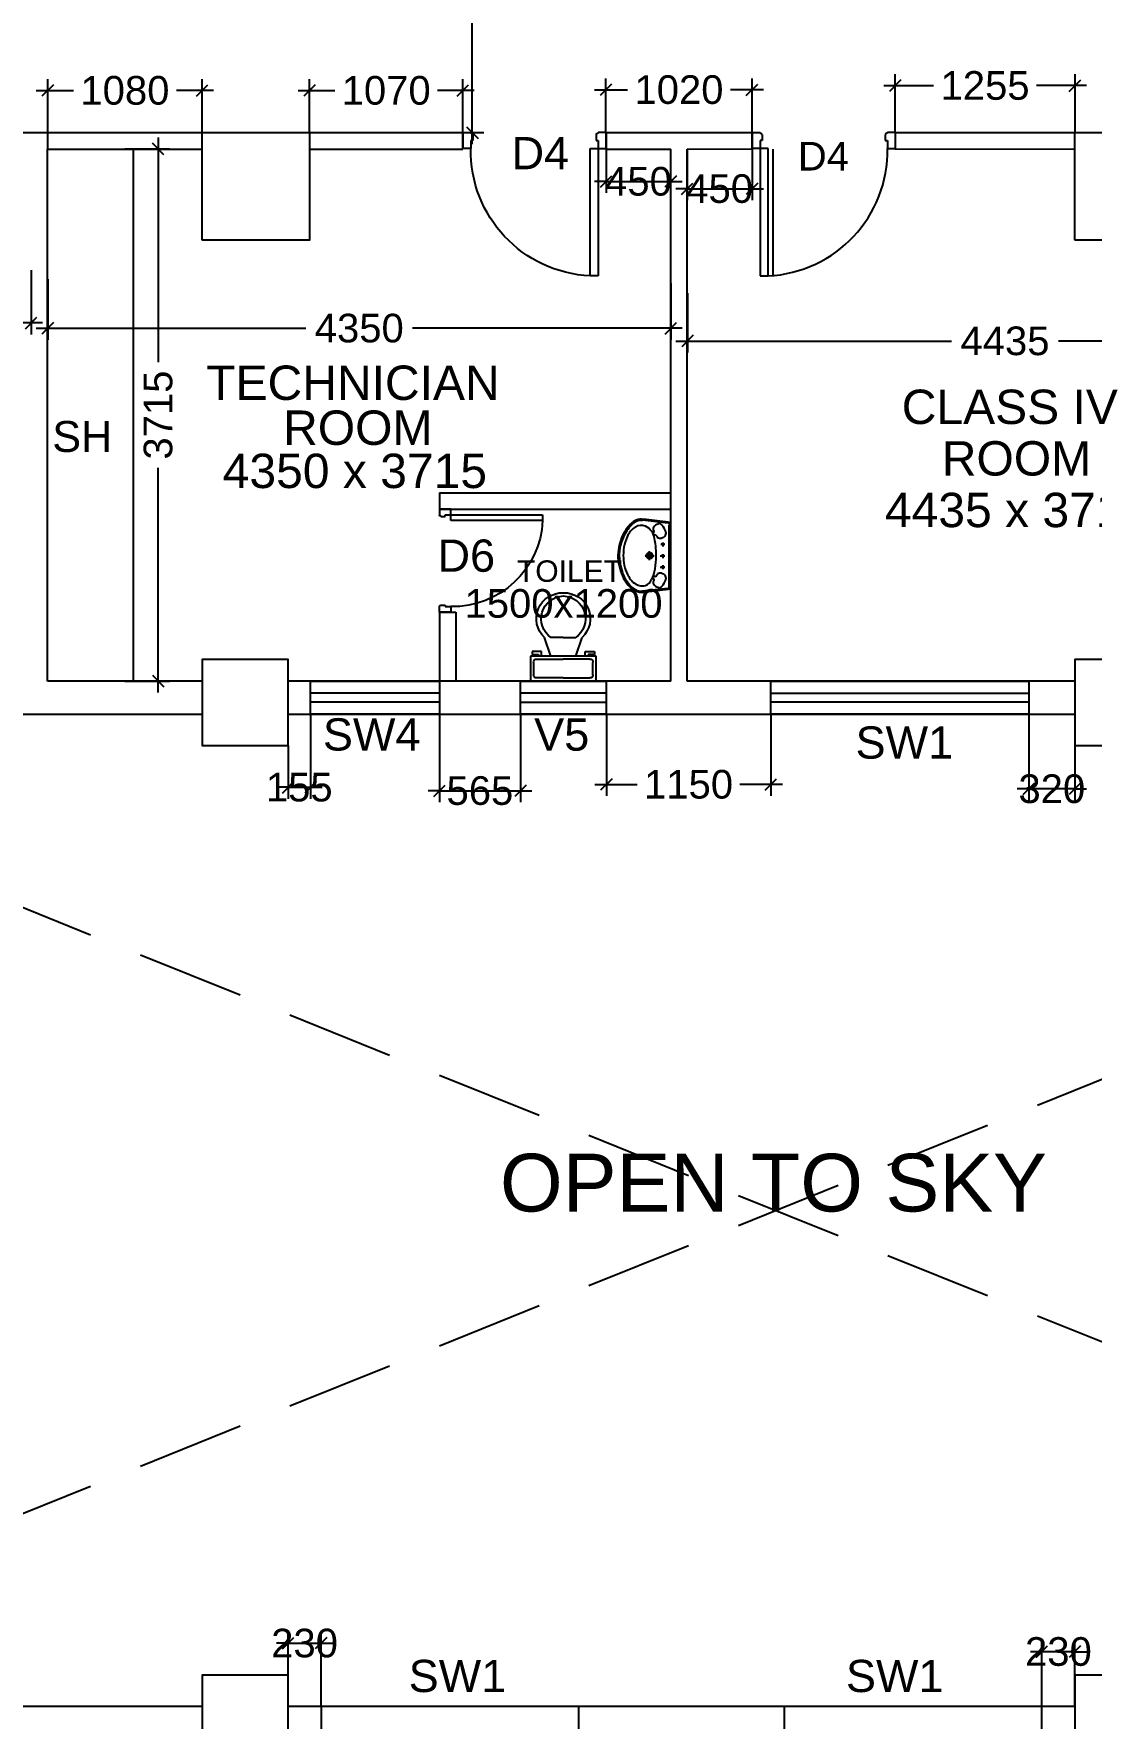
# Model space of a CAD drawing. Extents: x 7897917 to 8423973, y -6487334 to -6173396.
# Drawn here: x 8008766 to 8016150, y -6399491 to -6387729 of the extents above; entities that cross this region are included whole.
import ezdxf
from ezdxf.enums import TextEntityAlignment as Align

# ---------------------------------------------------------------- set-up
doc = ezdxf.new("R2010")
doc.units = 0
doc.header["$LTSCALE"] = 600
doc.header["$MEASUREMENT"] = 0
doc.header["$PDMODE"] = 35
doc.linetypes.add('HIDDEN2', pattern=[0.1875, 0.125, -0.0625])
doc.layers.get('0').update_dxf_attribs({"linetype": 'CONTINUOUS'})
doc.layers.get('Defpoints').update_dxf_attribs({"linetype": 'CONTINUOUS'})
for name, color, linetype in [('DOOR', 32, 'CONTINUOUS'), ('Duct', 8, 'CONTINUOUS'), ('joinery', 7, 'CONTINUOUS'), ('LA-column', 3, 'CONTINUOUS'), ('Room Dim', 1, 'CONTINUOUS'), ('Shleves', 7, 'CONTINUOUS'), ('TEXT', 6, 'CONTINUOUS'), ('Toi-Euip', 8, 'CONTINUOUS'), ('toi-fix', 46, 'CONTINUOUS'), ('Walls', 7, 'CONTINUOUS'), ('WIN', 151, 'CONTINUOUS'), ('Working Dim', 5, 'CONTINUOUS')]:
    doc.layers.add(name, color=color, linetype=linetype)
doc.styles.add('ari', font='arial.ttf')
doc.styles.add('ARIAL', font='arial.ttf')
doc.dimstyles.new('int. dim', dxfattribs={"dimtxt": 450, "dimasz": 80, "dimexe": 80, "dimexo": 0, "dimgap": 70, "dimtad": 0, "dimdec": 0, "dimzin": 12, "dimdsep": 46, "dimtxsty": 'ari', "dimblk": 'OBLIQUE', "dimcen": 2, "dimdle": 80, "dimclrd": 256, "dimclre": 256, "dimclrt": 6, "dimadec": 0, "dimazin": 0, "dimtfac": 1, "dimtdec": 0, "dimtix": 1, "dimtmove": 2, "dimatfit": 3, "dimfxl": 1, "dimtolj": 1, "dimtzin": 0, "dimlwd": -1, "dimlwe": -1, "dimarcsym": 0})

# ---------------------------------------------------------------- blocks, each defined once
blk = doc.blocks.new('1000')
at = {"layer": 'DOOR'}
for p, q in [((0, -100), (0, 0)), ((0, 0), (50, 0)), ((50, -100), (0, -100)), ((50, 0), (50, -2)), ((63, -49), (50, -49)), ((50, -49), (50, -100)), ((50, -100), (50, -901)), ((100, -100), (50, -100)), ((63, -13), (61, -13)), ((63, -13), (63, -49)), ((100, -901), (100, -100)), ((837, -13), (837, -49)), ((837, -13), (839, -13)), ((837, -49), (850, -49)), ((850, 0), (850, -2)), ((900, 0), (850, 0)), ((850, -49), (850, -100)), ((850, -100), (900, -100)), ((900, -100), (900, 0)), ((50, -901), (100, -901))]:
    blk.add_line(p, q, dxfattribs=at)
for centre, major_axis, start_param, end_param in [((50, -13), (-7.95, 7.95), 3.926991, 5.497787), ((850, -13), (7.95, 7.95), 0.785398, 2.356194)]:
    blk.add_ellipse(centre, major_axis=major_axis, ratio=1, start_param=start_param, end_param=end_param, dxfattribs=at)
at = {"layer": 'DOOR', "color": 145}
blk.add_ellipse((64, -115), major_axis=(-520, 590), ratio=1, start_param=2.464943, end_param=4.009476, dxfattribs=at)
blk = doc.blocks.new('A$C5FEC0201')
at = {"layer": 'Toi-Euip'}
for p, q in [((0, 473), (185, 494)), ((0, 465), (191, 487)), ((0, 473), (0, 21)), ((10, 458), (10, 40)), ((72, 323), (39, 323)), ((72, 248), (39, 248)), ((54, 310), (54, 337)), ((54, 236), (54, 262)), ((173, 246), (112, 246)), ((143, 277), (143, 216)), ((67, 169), (39, 169)), ((54, 156), (54, 183)), ((0, 29), (191, 7)), ((0, 21), (185, 0))]:
    blk.add_line(p, q, dxfattribs=at)
for centre, radius in [((54, 323), 6.43), ((54, 248), 6.43), ((143, 246), 21.6), ((143, 246), 15.5), ((143, 246), 10.9), ((54, 169), 6.43)]:
    blk.add_circle(centre, radius, dxfattribs=at)
for centre, radius, start, end in [((-15, 454), 24.7, 11.1451, 53.7785), ((76, 442), 20.7, 62.4908, 153.191), ((68, 406), 56.9, 34.9669, 71.6496), ((195, 411), 83.2, 73.2392, 96.9959), ((198, 409), 78.1, 56.7911, 95.1402), ((197, 387), 106, 42.34, 78.5521), ((182, 367), 123, 31.8415, 61.2146), ((66, 263), 287, 13.6801, 43.1199), ((66, 397), 34, 151.9192, 201.3561), ((75, 413), 49.2, 215.0585, 257.193), ((155, 371), 126, 140.5982, 160.4136), ((73, 396), 31.9, 253.9654, 299.9209), ((114, 361), 26.8, 118.2715, 163.614), ((107, 378), 8.55, 353.1526, 127.3039), ((273, 323), 167, 149.5902, 175.9719), ((120, 410), 8.6, 136.0403, 216.1074), ((101, 427), 17.9, 320.4642, 39.5358), ((121, 409), 8.72, 204.5104, 300.3287), ((203, 375), 80.1, 113.693, 156.3813), ((191, 356), 94.7, 75.5854, 102.6546), ((173, 329), 126, 27.7975, 70.6946), ((73, 260), 247, 0.5187, 31.0564), ((135, 301), 200, 16.9894, 40.6854), ((45, 247), 303, 336.1951, 21.8497), ((898, 213), 801, 171.2228, 177.52), ((830, 250), 732, 180.2431, 185.5482), ((23, 243), 298, 335.4107, 3.8454), ((83, 251), 274, 347.1391, 16.8516), ((75, 79), 49.2, 102.807, 144.9415), ((73, 96), 31.9, 60.0791, 106.0346), ((114, 132), 26.8, 196.386, 241.7285), ((397, 201), 296, 184.2321, 193.8267), ((218, 146), 110, 188.0202, 245.0221), ((164, 170), 140, 301.8603, 338.3132), ((67, 229), 275, 316.2173, 337.6674), ((60, 236), 294, 316.3845, 351.023), ((-16, 41), 25.7, 308.7487, 358.5796), ((66, 95), 34, 158.6439, 208.0808), ((155, 121), 126, 199.5864, 219.4018), ((76, 50), 20.7, 206.809, 297.5092), ((68, 86), 56.9, 288.3504, 325.0331), ((107, 113), 7.39, 228.2984, 348.6803), ((120, 82), 8.6, 143.8926, 223.9597), ((121, 84), 7.73, 75.1523, 157.9307), ((101, 65), 17.9, 320.4642, 39.5358), ((200, 112), 70.9, 246.7779, 302.4081), ((198, 99), 99.5, 262.3942, 318.6169), ((196, 102), 94.4, 267.2238, 318.0895)]:
    blk.add_arc(centre, radius, start, end, dxfattribs=at)
blk = doc.blocks.new('_Oblique')
at = {"color": 0, "linetype": 'ByBlock', "lineweight": -2}
blk.add_line((-0.5, -0.5), (0.5, 0.5), dxfattribs=at)
blk = doc.blocks.new('*D805')
at = {"layer": 'Defpoints', "color": 0, "transparency": 16777216}
for p in [(8009402, -6388534, 3), (8009403, -6392249, 13), (8009635, -6392249)]:
    blk.add_point(p, dxfattribs=at)
at = {"layer": 'Working Dim', "transparency": 16777216}
for p, q in [((8009402, -6388534), (8009715, -6388534)), ((8009635, -6388454), (8009635, -6390022)), ((8009635, -6392329), (8009635, -6390761)), ((8009403, -6392249), (8009715, -6392249))]:
    blk.add_line(p, q, dxfattribs=at)
at = {"layer": 'Working Dim', "transparency": 16777216, "xscale": 80, "yscale": 80, "zscale": 80}
for p, rotation in [((8009635, -6388534), 90), ((8009635, -6392249), 270)]:
    blk.add_blockref('_Oblique', p, dxfattribs=dict(at, rotation=rotation))
at = {"layer": 'Working Dim', "color": 6, "transparency": 16777216, "insert": (8009635, -6390392), "char_height": 200, "attachment_point": 5, "rotation": 90, "style": 'ari'}
blk.add_mtext('\\A1;3715', dxfattribs=at)
blk = doc.blocks.new('*D833')
at = {"layer": 'Defpoints', "color": 0, "transparency": 16777216}
for p in [(8013330, -6389541, 13), (8017764, -6389541, 3), (8017764, -6389875)]:
    blk.add_point(p, dxfattribs=at)
at = {"layer": 'Working Dim', "transparency": 16777216}
for p, q in [((8013330, -6389541), (8013330, -6389955)), ((8017764, -6389541), (8017764, -6389955)), ((8013250, -6389875), (8015174, -6389875)), ((8017844, -6389875), (8015920, -6389875))]:
    blk.add_line(p, q, dxfattribs=at)
at = {"layer": 'Working Dim', "transparency": 16777216, "xscale": 80, "yscale": 80, "zscale": 80, "rotation": 180}
blk.add_blockref('_Oblique', (8013330, -6389875), dxfattribs=at)
at = {"layer": 'Working Dim', "transparency": 16777216, "xscale": 80, "yscale": 80, "zscale": 80}
blk.add_blockref('_Oblique', (8017764, -6389875), dxfattribs=at)
at = {"layer": 'Working Dim', "color": 6, "transparency": 16777216, "insert": (8015547, -6389875), "char_height": 200, "attachment_point": 5, "style": 'ari'}
blk.add_mtext('\\A1;4435', dxfattribs=at)
blk = doc.blocks.new('*D835')
at = {"layer": 'Defpoints', "color": 0, "transparency": 16777216}
for p in [(8008864, -6389443, 13), (8013214, -6389472, 13), (8013214, -6389786)]:
    blk.add_point(p, dxfattribs=at)
at = {"layer": 'Working Dim', "transparency": 16777216}
for p, q in [((8008864, -6389443), (8008864, -6389866)), ((8013214, -6389472), (8013214, -6389866)), ((8008784, -6389786), (8010666, -6389786)), ((8013294, -6389786), (8011411, -6389786))]:
    blk.add_line(p, q, dxfattribs=at)
at = {"layer": 'Working Dim', "transparency": 16777216, "xscale": 80, "yscale": 80, "zscale": 80, "rotation": 180}
blk.add_blockref('_Oblique', (8008864, -6389786), dxfattribs=at)
at = {"layer": 'Working Dim', "transparency": 16777216, "xscale": 80, "yscale": 80, "zscale": 80}
blk.add_blockref('_Oblique', (8013214, -6389786), dxfattribs=at)
at = {"layer": 'Working Dim', "color": 6, "transparency": 16777216, "insert": (8011039, -6389786), "char_height": 200, "attachment_point": 5, "style": 'ari'}
blk.add_mtext('\\A1;4350', dxfattribs=at)
blk = doc.blocks.new('*D836')
at = {"layer": 'Defpoints', "color": 0, "transparency": 16777216}
for p in [(8004598, -6389380, 9), (8008748, -6389380, 13), (8008748, -6389749)]:
    blk.add_point(p, dxfattribs=at)
at = {"layer": 'Working Dim', "transparency": 16777216}
for p, q in [((8004598, -6389380), (8004598, -6389829)), ((8008748, -6389380), (8008748, -6389829)), ((8004518, -6389749), (8006300, -6389749)), ((8008828, -6389749), (8007045, -6389749))]:
    blk.add_line(p, q, dxfattribs=at)
at = {"layer": 'Working Dim', "transparency": 16777216, "xscale": 80, "yscale": 80, "zscale": 80, "rotation": 180}
blk.add_blockref('_Oblique', (8004598, -6389749), dxfattribs=at)
at = {"layer": 'Working Dim', "transparency": 16777216, "xscale": 80, "yscale": 80, "zscale": 80}
blk.add_blockref('_Oblique', (8008748, -6389749), dxfattribs=at)
at = {"layer": 'Working Dim', "color": 6, "transparency": 16777216, "insert": (8006673, -6389749), "char_height": 200, "attachment_point": 5, "style": 'ari'}
blk.add_mtext('\\A1;4150', dxfattribs=at)
blk = doc.blocks.new('*D847')
at = {"layer": 'Defpoints', "color": 0, "transparency": 16777216}
for p in [(8011506, -6386020, 13), (8011506, -6388420, 3), (8011828, -6388420)]:
    blk.add_point(p, dxfattribs=at)
at = {"layer": 'Working Dim', "transparency": 16777216}
for p, q in [((8011828, -6385940), (8011828, -6386850)), ((8011506, -6386020), (8011908, -6386020)), ((8011828, -6388500), (8011828, -6387590)), ((8011506, -6388420), (8011908, -6388420))]:
    blk.add_line(p, q, dxfattribs=at)
at = {"layer": 'Working Dim', "transparency": 16777216, "xscale": 80, "yscale": 80, "zscale": 80}
for p, rotation in [((8011828, -6386020), 90), ((8011828, -6388420), 270)]:
    blk.add_blockref('_Oblique', p, dxfattribs=dict(at, rotation=rotation))
at = {"layer": 'Working Dim', "color": 6, "transparency": 16777216, "insert": (8011828, -6387220), "char_height": 200, "attachment_point": 5, "rotation": 90, "style": 'ari'}
blk.add_mtext('\\A1;2400', dxfattribs=at)
blk = doc.blocks.new('*D849')
at = {"layer": 'Defpoints', "color": 0, "transparency": 16777216}
for p in [(8009942, -6388126), (8009942, -6388420, 3), (8008864, -6388535)]:
    blk.add_point(p, dxfattribs=at)
at = {"layer": 'Working Dim', "transparency": 16777216}
for p, q in [((8008864, -6388535), (8008864, -6388046)), ((8009942, -6388420), (8009942, -6388046)), ((8008784, -6388126), (8009044, -6388126)), ((8010022, -6388126), (8009762, -6388126))]:
    blk.add_line(p, q, dxfattribs=at)
at = {"layer": 'Working Dim', "transparency": 16777216, "xscale": 80, "yscale": 80, "zscale": 80, "rotation": 180}
blk.add_blockref('_Oblique', (8008864, -6388126), dxfattribs=at)
at = {"layer": 'Working Dim', "transparency": 16777216, "xscale": 80, "yscale": 80, "zscale": 80}
blk.add_blockref('_Oblique', (8009942, -6388126), dxfattribs=at)
at = {"layer": 'Working Dim', "color": 6, "transparency": 16777216, "insert": (8009403, -6388126), "char_height": 200, "attachment_point": 5, "style": 'ari'}
blk.add_mtext('\\A1;1080', dxfattribs=at)
blk = doc.blocks.new('*D850')
at = {"layer": 'Defpoints', "color": 0, "transparency": 16777216}
for p in [(8011762, -6388126), (8010692, -6388420, 3), (8011762, -6388420, 3)]:
    blk.add_point(p, dxfattribs=at)
at = {"layer": 'Working Dim', "transparency": 16777216}
for p, q in [((8010692, -6388420), (8010692, -6388046)), ((8011762, -6388420), (8011762, -6388046)), ((8010612, -6388126), (8010868, -6388126)), ((8011842, -6388126), (8011586, -6388126))]:
    blk.add_line(p, q, dxfattribs=at)
at = {"layer": 'Working Dim', "transparency": 16777216, "xscale": 80, "yscale": 80, "zscale": 80, "rotation": 180}
blk.add_blockref('_Oblique', (8010692, -6388126), dxfattribs=at)
at = {"layer": 'Working Dim', "transparency": 16777216, "xscale": 80, "yscale": 80, "zscale": 80}
blk.add_blockref('_Oblique', (8011762, -6388126), dxfattribs=at)
at = {"layer": 'Working Dim', "color": 6, "transparency": 16777216, "insert": (8011227, -6388126), "char_height": 200, "attachment_point": 5, "style": 'ari'}
blk.add_mtext('\\A1;1070', dxfattribs=at)
blk = doc.blocks.new('*D851')
at = {"layer": 'Defpoints', "color": 0, "transparency": 16777216}
for p in [(8012761, -6388121), (8012761, -6388419, 3), (8013781, -6388419, 3)]:
    blk.add_point(p, dxfattribs=at)
at = {"layer": 'Working Dim', "transparency": 16777216}
for p, q in [((8012761, -6388419), (8012761, -6388041)), ((8013781, -6388419), (8013781, -6388041)), ((8012681, -6388121), (8012912, -6388121)), ((8013861, -6388121), (8013630, -6388121))]:
    blk.add_line(p, q, dxfattribs=at)
at = {"layer": 'Working Dim', "transparency": 16777216, "xscale": 80, "yscale": 80, "zscale": 80, "rotation": 180}
blk.add_blockref('_Oblique', (8012761, -6388121), dxfattribs=at)
at = {"layer": 'Working Dim', "transparency": 16777216, "xscale": 80, "yscale": 80, "zscale": 80}
blk.add_blockref('_Oblique', (8013781, -6388121), dxfattribs=at)
at = {"layer": 'Working Dim', "color": 6, "transparency": 16777216, "insert": (8013271, -6388121), "char_height": 200, "attachment_point": 5, "style": 'ari'}
blk.add_mtext('\\A1;1020', dxfattribs=at)
blk = doc.blocks.new('*D852')
at = {"layer": 'Defpoints', "color": 0, "transparency": 16777216}
for p in [(8014781, -6388092), (8014781, -6388419, 3), (8016036, -6388419, 3)]:
    blk.add_point(p, dxfattribs=at)
at = {"layer": 'Working Dim', "transparency": 16777216}
for p, q in [((8014781, -6388419), (8014781, -6388012)), ((8016036, -6388419), (8016036, -6388012)), ((8014701, -6388092), (8015049, -6388092)), ((8016116, -6388092), (8015768, -6388092))]:
    blk.add_line(p, q, dxfattribs=at)
at = {"layer": 'Working Dim', "transparency": 16777216, "xscale": 80, "yscale": 80, "zscale": 80, "rotation": 180}
blk.add_blockref('_Oblique', (8014781, -6388092), dxfattribs=at)
at = {"layer": 'Working Dim', "transparency": 16777216, "xscale": 80, "yscale": 80, "zscale": 80}
blk.add_blockref('_Oblique', (8016036, -6388092), dxfattribs=at)
at = {"layer": 'Working Dim', "color": 6, "transparency": 16777216, "insert": (8015408, -6388092), "char_height": 200, "attachment_point": 5, "style": 'ari'}
blk.add_mtext('\\A1;1255', dxfattribs=at)
blk = doc.blocks.new('A$C02430674')
at = {"layer": 'Shleves', "color": 10, "style": 'ARIAL'}
blk.add_text('SH', height=720, dxfattribs=at).set_placement((-753, 322, -97))
blk = doc.blocks.new('*D1063')
at = {"layer": 'Defpoints', "color": 0, "transparency": 16777216}
for p in [(8013328, -6388535), (8013781, -6388535), (8013781, -6388812)]:
    blk.add_point(p, dxfattribs=at)
at = {"layer": 'Working Dim', "transparency": 16777216}
for p, q in [((8013328, -6388535), (8013328, -6388892)), ((8013781, -6388535), (8013781, -6388892)), ((8013328, -6388812), (8013248, -6388812)), ((8013328, -6388812), (8013781, -6388812)), ((8013781, -6388812), (8013861, -6388812))]:
    blk.add_line(p, q, dxfattribs=at)
at = {"layer": 'Working Dim', "transparency": 16777216, "xscale": 80, "yscale": 80, "zscale": 80}
blk.add_blockref('_Oblique', (8013328, -6388812), dxfattribs=at)
at = {"layer": 'Working Dim', "transparency": 16777216, "xscale": 80, "yscale": 80, "zscale": 80, "rotation": 180}
blk.add_blockref('_Oblique', (8013781, -6388812), dxfattribs=at)
at = {"layer": 'Working Dim', "color": 6, "transparency": 16777216, "insert": (8013555, -6388812), "char_height": 200, "attachment_point": 5, "style": 'ari'}
blk.add_mtext('\\A1;450', dxfattribs=at)
blk = doc.blocks.new('*D1064')
at = {"layer": 'Defpoints', "color": 0, "transparency": 16777216}
for p in [(8012762, -6388535), (8013213, -6388535), (8013213, -6388761)]:
    blk.add_point(p, dxfattribs=at)
at = {"layer": 'Working Dim', "transparency": 16777216}
for p, q in [((8012762, -6388535), (8012762, -6388841)), ((8013213, -6388535), (8013213, -6388841)), ((8012762, -6388761), (8012682, -6388761)), ((8012762, -6388761), (8013213, -6388761)), ((8013213, -6388761), (8013293, -6388761))]:
    blk.add_line(p, q, dxfattribs=at)
at = {"layer": 'Working Dim', "transparency": 16777216, "xscale": 80, "yscale": 80, "zscale": 80}
blk.add_blockref('_Oblique', (8012762, -6388761), dxfattribs=at)
at = {"layer": 'Working Dim', "transparency": 16777216, "xscale": 80, "yscale": 80, "zscale": 80, "rotation": 180}
blk.add_blockref('_Oblique', (8013213, -6388761), dxfattribs=at)
at = {"layer": 'Working Dim', "color": 6, "transparency": 16777216, "insert": (8012988, -6388761), "char_height": 200, "attachment_point": 5, "style": 'ari'}
blk.add_mtext('\\A1;450', dxfattribs=at)
blk = doc.blocks.new('*D1066')
at = {"layer": 'Defpoints', "color": 0, "transparency": 16777216}
for p in [(8010772, -6398967), (8010542, -6399190, 0), (8010772, -6399410)]:
    blk.add_point(p, dxfattribs=at)
at = {"layer": 'Working Dim', "transparency": 16777216}
for p, q in [((8010542, -6399190), (8010542, -6398887)), ((8010772, -6399410), (8010772, -6398887)), ((8010542, -6398967), (8010462, -6398967)), ((8010542, -6398967), (8010772, -6398967)), ((8010772, -6398967), (8010852, -6398967))]:
    blk.add_line(p, q, dxfattribs=at)
at = {"layer": 'Working Dim', "transparency": 16777216, "xscale": 80, "yscale": 80, "zscale": 80}
blk.add_blockref('_Oblique', (8010542, -6398967), dxfattribs=at)
at = {"layer": 'Working Dim', "transparency": 16777216, "xscale": 80, "yscale": 80, "zscale": 80, "rotation": 180}
blk.add_blockref('_Oblique', (8010772, -6398967), dxfattribs=at)
at = {"layer": 'Working Dim', "color": 6, "transparency": 16777216, "insert": (8010657, -6398967), "char_height": 200, "attachment_point": 5, "style": 'ari'}
blk.add_mtext('\\A1;230', dxfattribs=at)
blk = doc.blocks.new('*D1067')
at = {"layer": 'Defpoints', "color": 0, "transparency": 16777216}
for p in [(8015804, -6399026), (8015804, -6399410), (8016035, -6399410)]:
    blk.add_point(p, dxfattribs=at)
at = {"layer": 'Working Dim', "transparency": 16777216}
for p, q in [((8015804, -6399410), (8015804, -6398946)), ((8016035, -6399410), (8016035, -6398946)), ((8015804, -6399026), (8015724, -6399026)), ((8016035, -6399026), (8015804, -6399026)), ((8016035, -6399026), (8016115, -6399026))]:
    blk.add_line(p, q, dxfattribs=at)
at = {"layer": 'Working Dim', "transparency": 16777216, "xscale": 80, "yscale": 80, "zscale": 80}
blk.add_blockref('_Oblique', (8015804, -6399026), dxfattribs=at)
at = {"layer": 'Working Dim', "transparency": 16777216, "xscale": 80, "yscale": 80, "zscale": 80, "rotation": 180}
blk.add_blockref('_Oblique', (8016035, -6399026), dxfattribs=at)
at = {"layer": 'Working Dim', "color": 6, "transparency": 16777216, "insert": (8015920, -6399026), "char_height": 200, "attachment_point": 5, "style": 'ari'}
blk.add_mtext('\\A1;230', dxfattribs=at)
blk = doc.blocks.new('*D1074')
at = {"layer": 'Defpoints', "color": 0, "transparency": 16777216}
for p in [(8010699, -6392480), (8010542, -6392700, 2), (8010699, -6392991)]:
    blk.add_point(p, dxfattribs=at)
at = {"layer": 'Working Dim', "transparency": 16777216}
for p, q in [((8010699, -6392480), (8010699, -6393071)), ((8010542, -6392700), (8010542, -6393071)), ((8010542, -6392991), (8010462, -6392991)), ((8010542, -6392991), (8010699, -6392991)), ((8010699, -6392991), (8010779, -6392991))]:
    blk.add_line(p, q, dxfattribs=at)
at = {"layer": 'Working Dim', "transparency": 16777216, "xscale": 80, "yscale": 80, "zscale": 80}
blk.add_blockref('_Oblique', (8010542, -6392991), dxfattribs=at)
at = {"layer": 'Working Dim', "transparency": 16777216, "xscale": 80, "yscale": 80, "zscale": 80, "rotation": 180}
blk.add_blockref('_Oblique', (8010699, -6392991), dxfattribs=at)
at = {"layer": 'Working Dim', "color": 6, "transparency": 16777216, "insert": (8010620, -6392991), "char_height": 200, "attachment_point": 5, "style": 'ari'}
blk.add_mtext('\\A1;155', dxfattribs=at)
blk = doc.blocks.new('*D1075')
at = {"layer": 'Defpoints', "color": 0, "transparency": 16777216}
for p in [(8011599, -6392480), (8012164, -6392480), (8012164, -6393015)]:
    blk.add_point(p, dxfattribs=at)
at = {"layer": 'Working Dim', "transparency": 16777216}
for p, q in [((8011599, -6392480), (8011599, -6393095)), ((8012164, -6392480), (8012164, -6393095)), ((8011599, -6393015), (8011519, -6393015)), ((8011599, -6393015), (8012164, -6393015)), ((8012164, -6393015), (8012244, -6393015))]:
    blk.add_line(p, q, dxfattribs=at)
at = {"layer": 'Working Dim', "transparency": 16777216, "xscale": 80, "yscale": 80, "zscale": 80}
blk.add_blockref('_Oblique', (8011599, -6393015), dxfattribs=at)
at = {"layer": 'Working Dim', "transparency": 16777216, "xscale": 80, "yscale": 80, "zscale": 80, "rotation": 180}
blk.add_blockref('_Oblique', (8012164, -6393015), dxfattribs=at)
at = {"layer": 'Working Dim', "color": 6, "transparency": 16777216, "insert": (8011881, -6393015), "char_height": 200, "attachment_point": 5, "style": 'ari'}
blk.add_mtext('\\A1;565', dxfattribs=at)
blk = doc.blocks.new('*D1076')
at = {"layer": 'Defpoints', "color": 0, "transparency": 16777216}
for p in [(8012764, -6392480), (8013913, -6392480), (8013913, -6392971)]:
    blk.add_point(p, dxfattribs=at)
at = {"layer": 'Working Dim', "transparency": 16777216}
for p, q in [((8012764, -6392480), (8012764, -6393051)), ((8013913, -6392480), (8013913, -6393051)), ((8012684, -6392971), (8012979, -6392971)), ((8013993, -6392971), (8013697, -6392971))]:
    blk.add_line(p, q, dxfattribs=at)
at = {"layer": 'Working Dim', "transparency": 16777216, "xscale": 80, "yscale": 80, "zscale": 80, "rotation": 180}
blk.add_blockref('_Oblique', (8012764, -6392971), dxfattribs=at)
at = {"layer": 'Working Dim', "transparency": 16777216, "xscale": 80, "yscale": 80, "zscale": 80}
blk.add_blockref('_Oblique', (8013913, -6392971), dxfattribs=at)
at = {"layer": 'Working Dim', "color": 6, "transparency": 16777216, "insert": (8013338, -6392971), "char_height": 200, "attachment_point": 5, "style": 'ari'}
blk.add_mtext('\\A1;1150', dxfattribs=at)
blk = doc.blocks.new('*D1077')
at = {"layer": 'Defpoints', "color": 0, "transparency": 16777216}
for p in [(8015713, -6392480), (8016035, -6392700, 2), (8015713, -6393002)]:
    blk.add_point(p, dxfattribs=at)
at = {"layer": 'Working Dim', "transparency": 16777216}
for p, q in [((8015713, -6392480), (8015713, -6393082)), ((8016035, -6392700), (8016035, -6393082)), ((8015713, -6393002), (8015633, -6393002)), ((8016035, -6393002), (8015713, -6393002)), ((8016035, -6393002), (8016115, -6393002))]:
    blk.add_line(p, q, dxfattribs=at)
at = {"layer": 'Working Dim', "transparency": 16777216, "xscale": 80, "yscale": 80, "zscale": 80}
blk.add_blockref('_Oblique', (8015713, -6393002), dxfattribs=at)
at = {"layer": 'Working Dim', "transparency": 16777216, "xscale": 80, "yscale": 80, "zscale": 80, "rotation": 180}
blk.add_blockref('_Oblique', (8016035, -6393002), dxfattribs=at)
at = {"layer": 'Working Dim', "color": 6, "transparency": 16777216, "insert": (8015874, -6393002), "char_height": 200, "attachment_point": 5, "style": 'ari'}
blk.add_mtext('\\A1;320', dxfattribs=at)
blk = doc.blocks.new('A$C70ED7303')
at = {"layer": 'toi-fix', "color": 8}
for p, q in [((0, 0), (229, 0)), ((229, 0), (229, -174)), ((-229, 0), (0, 0)), ((-229, -174), (-229, 0)), ((-207, -44), (-207, -131)), ((0, -22), (-185, -22)), ((0, -22), (185, -22)), ((207, -44), (207, -131)), ((229, -174), (-229, -174)), ((-218, -207), (-218, -185)), ((-218, -185), (-174, -185)), ((-153, -207), (-218, -207)), ((-185, -153), (0, -153)), ((-174, -185), (-174, -174)), ((-153, -174), (-153, -207)), ((-87, -174), (-131, -305)), ((185, -153), (0, -153)), ((87, -174), (131, -305)), ((153, -174), (153, -207)), ((153, -207), (218, -207)), ((174, -185), (174, -174)), ((218, -185), (174, -185)), ((218, -207), (218, -185)), ((0, -305), (-87, -305)), ((0, -305), (87, -305))]:
    blk.add_line(p, q, dxfattribs=at)
for centre, major_axis, start_param, end_param in [((-188, -41), (13.6, -13.6), 2.214297, 4.068888), ((188, -41), (13.6, -13.6), 0.643501, 2.498091), ((-188, -134), (-13.6, -13.6), 5.35589, 7.21048), ((188, -134), (-13.6, -13.6), 0.643501, 2.498091), ((-7, -436), (-128, -128), 4.686239, 7.105146), ((5, -435), (-113, -113), 4.541602, 7.039318), ((7, -436), (56, -172), -0.351019, 2.067888), ((-5, -435), (-113, -113), 0.814663, 3.31238)]:
    blk.add_ellipse(centre, major_axis=major_axis, ratio=1, start_param=start_param, end_param=end_param, dxfattribs=at)

msp = doc.modelspace()

# ---------------------------------------------------------------- linework, layer by layer
at = {"layer": 'Duct', "color": 8, "linetype": 'HIDDEN2', "ltscale": 10}
for p, q in [((8005336.862, -6392479.813), (8022196.636, -6399265.435)), ((8005336.862, -6399409.779), (8022196.545, -6392624.194)), ((8005336.862, -6399409.779), (8022196.545, -6392624.194))]:
    msp.add_line(p, q, dxfattribs=at)
at = {"layer": 'LA-column', "color": 2}
for points, elevation in [([(8009941.872, -6389169.734), (8009941.872, -6388419.734), (8010691.872, -6388419.734), (8010691.872, -6389169.734)], 3.421), ([(8016034.872, -6389169.73), (8016034.872, -6388419.73), (8016784.872, -6388419.73), (8016784.872, -6389169.73)], 3.421), ([(8010541.872, -6392699.676), (8010541.872, -6392099.676), (8009941.872, -6392099.676), (8009941.872, -6392699.676)], 2.39), ([(8016634.872, -6392699.676), (8016634.872, -6392099.676), (8016034.872, -6392099.676), (8016034.872, -6392699.676)], 2.39), ([(8010541.872, -6399789.676), (8010541.872, -6399189.676), (8009941.872, -6399189.676), (8009941.872, -6399789.676)], 0.34), ([(8016634.872, -6399789.676), (8016634.872, -6399189.676), (8016034.872, -6399189.676), (8016034.872, -6399789.676)], -3.76)]:
    msp.add_lwpolyline(points, close=True, dxfattribs=dict(at, elevation=elevation))
at = {"layer": 'Walls', "linetype": 'Continuous'}
for p, q in [((8005827.424, -6388420.024, 3.421), (8009941.865, -6388419.626)), ((8010691.865, -6388419.626), (8011762.104, -6388419.626)), ((8011762.104, -6388419.626), (8011762.104, -6388534.626)), ((8012762.104, -6388419.228), (8013781.114, -6388419.228)), ((8012762.104, -6388419.228), (8012762.104, -6388534.626)), ((8013781.114, -6388419.228), (8013781.114, -6388534.261)), ((8014781.115, -6388419.274), (8016035.865, -6388419.228)), ((8014781.115, -6388419.274), (8014781.115, -6388534.274)), ((8008863.104, -6388535.024), (8009941.865, -6388535.024)), ((8008863.552, -6392249.756), (8008863.552, -6388534.766)), ((8009463.552, -6392249.756), (8009463.552, -6388534.766)), ((8010691.865, -6388534.626), (8011762.104, -6388534.626)), ((8012762.104, -6388534.626), (8013213.104, -6388534.626)), ((8013213.601, -6392249.701), (8013213.601, -6388534.755)), ((8013328.104, -6388534.626), (8013781.114, -6388534.261)), ((8013328.552, -6392249.701), (8013328.552, -6388534.766)), ((8013928.552, -6389417.644), (8013928.552, -6388534.766)), ((8014781.115, -6388534.274), (8016035.865, -6388534.626)), ((8011598.552, -6390934.187), (8013213.552, -6390934.187)), ((8011598.552, -6390934.187), (8011598.552, -6391049.187)), ((8011598.552, -6391049.187), (8013213.552, -6391049.187)), ((8011598.552, -6391769.187), (8011598.552, -6392249.575)), ((8011598.552, -6391769.187), (8011713.552, -6391769.187)), ((8011713.552, -6391769.187), (8011713.552, -6392249.579)), ((8009942.044, -6392249.701), (8008863.552, -6392249.701)), ((8013213.601, -6392249.701), (8010542.044, -6392249.701)), ((8016035.044, -6392249.701), (8013328.552, -6392249.701)), ((8005718.133, -6392479.779), (8009942.044, -6392479.779)), ((8010542.044, -6392479.779), (8016035.044, -6392479.779)), ((8009942.133, -6399409.504), (8005717.872, -6399409.73, 5.131)), ((8016034.872, -6399409.527), (8010541.872, -6399409.527))]:
    msp.add_line(p, q, dxfattribs=at)
at = {"layer": 'Walls'}
msp.add_line((8016034.872, -6399409.527), (8010612.133, -6399409.527), dxfattribs=at)
at = {"layer": 'WIN', "linetype": 'Continuous'}
for points in [[(8011598.552, -6392479.575), (8010698.552, -6392479.575), (8010698.552, -6392249.575), (8011598.552, -6392249.575)], [(8012763.576, -6392479.608), (8012163.576, -6392479.608), (8012163.576, -6392249.608), (8012763.576, -6392249.608)], [(8015713.179, -6392479.731), (8013913.179, -6392479.731), (8013913.179, -6392249.73), (8015713.179, -6392249.73)], [(8011598.552, -6392396.792), (8010698.552, -6392396.792), (8010698.552, -6392332.358), (8011598.552, -6392332.358)], [(8012763.576, -6392398.267), (8012163.576, -6392398.267), (8012163.576, -6392330.949), (8012763.576, -6392330.949)], [(8015713.179, -6392396.947), (8013913.179, -6392396.947), (8013913.179, -6392332.514), (8015713.179, -6392332.514)], [(8012571.874, -6399409.526), (8010771.874, -6399409.526), (8010771.874, -6399639.526), (8012571.874, -6399639.526)], [(8015804.441, -6399409.526), (8014004.441, -6399409.526), (8014004.441, -6399639.526), (8015804.441, -6399639.526)]]:
    msp.add_lwpolyline(points, close=True, dxfattribs=at)

# ---------------------------------------------------------------- block references
at = {"layer": 'DOOR', "linetype": 'Continuous'}
for p, xscale, yscale, zscale, rotation in [((8012762.552, -6388419.368), -1.111111115664273, 1.111111115664244, 1.111111115664273, 359.999986793189), ((8013781.562, -6388419.382), 1.111111115664273, 1.111111115664273, 1.111111115664273, 1.325483580373984e-05), ((8011598.552, -6391049.187), -0.7999999970197886, 0.7999999970197678, 0.7999999970197887, 89.999986926591)]:
    msp.add_blockref('1000', p, dxfattribs=dict(at, xscale=xscale, yscale=yscale, zscale=zscale, rotation=rotation))
at = {"layer": 'Shleves', "color": 10, "xscale": 0.3000000044703484, "yscale": 0.3000000044703484, "zscale": 0.3000000044703484}
msp.add_blockref('A$C02430674', (8009121.657, -6390745.922), dxfattribs=at)
at = {"layer": 'Toi-Euip', "xscale": 1.032431937754154, "yscale": 1.032431937754154, "zscale": 1.032431937754154, "rotation": 180}
msp.add_blockref('A$C5FEC0201', (8013213.551, -6391119.644), dxfattribs=at)
at = {"layer": 'toi-fix', "linetype": 'Continuous', "xscale": -1, "rotation": 180}
msp.add_blockref('A$C70ED7303', (8012463.576, -6392249.608), dxfattribs=at)

# ---------------------------------------------------------------- texts
at = {"layer": 'joinery', "style": 'ari'}
msp.add_text('D4', height=225, dxfattribs=at).set_placement((8012102.487, -6388675.472, 4.34))
for s, p in [('D6', (8011786.385, -6391485.84)), ('SW4', (8011125.873, -6392734.048)), ('V5', (8012452.236, -6392735.015)), ('SW1', (8014844.466, -6392790.729)), ('SW1', (8011724.44, -6399307.817)), ('SW1', (8014777.356, -6399307.817))]:
    msp.add_text(s, height=225, dxfattribs=at).set_placement(p, align=Align.CENTER)
at = {"layer": 'Room Dim', "style": 'ARIAL'}
for s, height, p in [('4350 x 3715', 240, (8011008.301, -6390901.552)), ('4435 x 3715', 240, (8015631.375, -6391174.56)), ('1500x1200', 200, (8012465.041, -6391806.957))]:
    msp.add_text(s, height=height, dxfattribs=at).set_placement(p, align=Align.CENTER)
at = {"layer": 'TEXT', "color": 7, "style": 'ARIAL'}
for s, height, p in [('TECHNICIAN ', 240, (8011041.399, -6390286.339)), ('CLASS IV ', 240, (8015627.281, -6390454.449)), ('ROOM', 240, (8011028.78, -6390600.036)), ('ROOM', 240, (8015627.281, -6390814.248)), ('TOILET', 150, (8012506.65, -6391556.304)), ('OPEN TO SKY', 403.2, (8013930.311, -6395952.571))]:
    msp.add_text(s, height=height, dxfattribs=at).set_placement(p, align=Align.CENTER)
at = {"layer": 'Walls', "linetype": 'Continuous', "style": 'ARIAL'}
msp.add_text('D4', height=200, dxfattribs=at).set_placement((8014100.742, -6388684.535, 4.34))

# ---------------------------------------------------------------- dimensions: what is measured, and where the dimension line sits
at = {"layer": 'Working Dim'}
for base, p1, p2, picture, middle in [((8011827.988, -6388419.626), (8011505.715, -6386020.079, 13.302), (8011505.715, -6388419.626, 3.421), '*D847', (8011827.988, -6387219.853)), ((8009634.818, -6392249.491), (8009402.484, -6388534.024, 3.421), (8009402.932, -6392249.491, 13.302), '*D805', (8009634.818, -6390391.758))]:
    dim = msp.add_linear_dim(base=base, p1=p1, p2=p2, angle=270, dimstyle='int. dim', override={"dimtxt": 200}, dxfattribs=at)
    dim.commit()
    dim.dimension.update_dxf_attribs({"geometry": picture, "text_midpoint": middle})
for base, p1, p2, override, picture, middle in [((8014781.115, -6388092.212), (8016035.865, -6388419.228, 3.421), (8014781.115, -6388419.274, 3.421), {"dimtxt": 200}, '*D852', (8015408.49, -6388092.212)), ((8011762.104, -6388126.3), (8010691.865, -6388419.626, 3.421), (8011762.104, -6388419.626, 3.421), {"dimtxt": 200}, '*D850', (8011226.984, -6388126.3)), ((8012761.104, -6388121.393), (8013781.114, -6388419.228, 3.421), (8012761.104, -6388419.228, 3.421), {"dimtxt": 200}, '*D851', (8013271.109, -6388121.393)), ((8008747.552, -6389748.91), (8004597.865, -6389379.982, 8.552), (8008747.552, -6389379.982, 13.302), {"dimtxt": 200}, '*D836', (8006672.708, -6389748.91)), ((8013213.601, -6389785.927), (8008863.552, -6389442.831, 13.302), (8013213.601, -6389471.77, 13.302), {"dimtxt": 200}, '*D835', (8011038.576, -6389785.927)), ((8017764.366, -6389875.23), (8013329.552, -6389541.484, 13.302), (8017764.366, -6389540.892, 3.421), {"dimtxt": 200}, '*D833', (8015546.959, -6389875.23)), ((8012163.576, -6393015.171), (8011598.552, -6392479.575), (8012163.576, -6392479.608), {"dimtxt": 200, "dimarcsym": 1}, '*D1075', (8011881.064, -6393015.171)), ((8013913.179, -6392970.554), (8012763.576, -6392479.608), (8013913.179, -6392479.779), {"dimtxt": 200, "dimarcsym": 1}, '*D1076', (8013338.378, -6392970.554)), ((8010771.874, -6398967.031), (8010541.872, -6399189.676, 0.34), (8010771.874, -6399409.553), {"dimtxt": 200, "dimarcsym": 1}, '*D1066', (8010656.873, -6398967.031)), ((8015804.441, -6399025.551), (8016034.872, -6399409.859), (8015804.441, -6399409.577), {"dimtxt": 200, "dimarcsym": 1}, '*D1067', (8015919.657, -6399025.551))]:
    dim = msp.add_linear_dim(base=base, p1=p1, p2=p2, dimstyle='int. dim', override=override, dxfattribs=at)
    dim.commit()
    dim.dimension.update_dxf_attribs({"geometry": picture, "text_midpoint": middle})
for base, p1, p2, text, override, picture, middle in [((8009941.865, -6388126.31), (8008863.552, -6388535.024), (8009941.865, -6388419.626, 3.421), '1080', {"dimtxt": 200}, '*D849', (8009402.708, -6388126.31)), ((8013213.104, -6388761.234), (8012762.104, -6388534.626), (8013213.104, -6388534.626), '450', {"dimtxt": 200, "dimarcsym": 1}, '*D1064', (8012987.604, -6388761.234)), ((8013781.114, -6388812.436), (8013328.104, -6388534.626), (8013781.114, -6388534.626), '450', {"dimtxt": 200, "dimarcsym": 1}, '*D1063', (8013554.609, -6388812.436)), ((8010698.552, -6392991.262), (8010541.872, -6392699.676, 2.39), (8010698.552, -6392479.575), '155', {"dimtxt": 200, "dimarcsym": 1}, '*D1074', (8010620.212, -6392991.262)), ((8015713.179, -6393001.728), (8016034.872, -6392699.676, 2.39), (8015713.179, -6392479.779), '320', {"dimtxt": 200, "dimarcsym": 1}, '*D1077', (8015874.026, -6393001.728))]:
    dim = msp.add_linear_dim(base=base, p1=p1, p2=p2, text=text, dimstyle='int. dim', override=override, dxfattribs=at)
    dim.commit()
    dim.dimension.update_dxf_attribs({"geometry": picture, "text_midpoint": middle})

doc.saveas('drawing.dxf')
